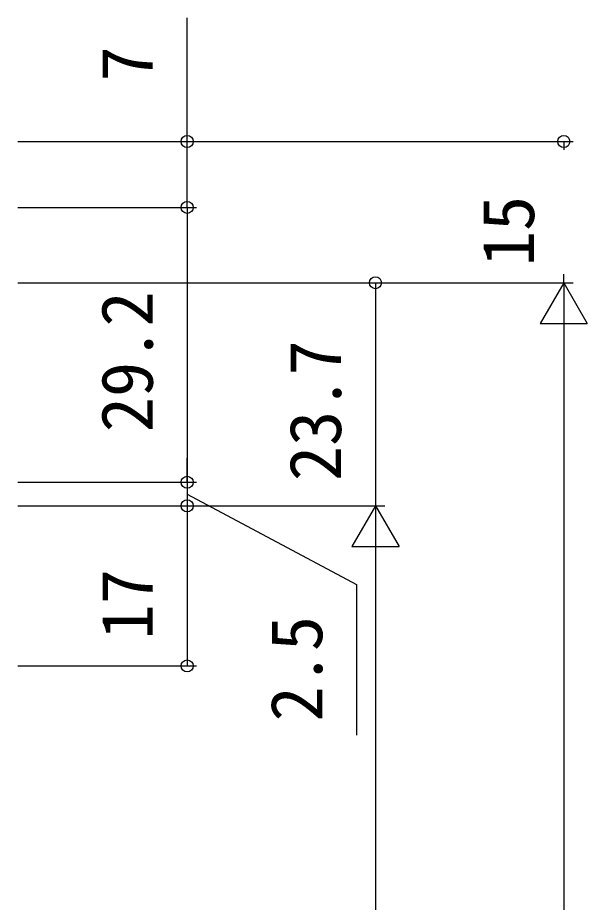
# Model space of a CAD drawing. Units: millimetres, scale not verified. Extents: x -437 to 438, y -331 to 328.
# Drawn here: x -196.9 to -136.4, y 92.8 to 186.7 of the extents above; entities that cross this region are included whole.
import ezdxf
from ezdxf.enums import TextEntityAlignment as Align

# ---------------------------------------------------------------- set-up
doc = ezdxf.new("R2010")
doc.units = ezdxf.units.MM
doc.header["$LTSCALE"] = 2
doc.layers.add('0-6_YKK_D', color=6, linetype='Continuous')
doc.styles.add('ＭＳ ゴシック', font='')
doc.styles.get('ＭＳ ゴシック').set_extended_font_data('MS Gothic')

msp = doc.modelspace()

# ---------------------------------------------------------------- linework, layer by layer
at = {"layer": '0-6_YKK_D'}
for p, q in [((-196.898, 173.597), (-177.898, 173.597)), ((-196.898, 173.597), (-137.898, 173.597)), ((-138.898, 173.597), (-138.898, 172.699)), ((-196.898, 166.6), (-177.898, 166.6)), ((-196.898, 166.6), (-177.898, 166.6)), ((-178.898, 166.6), (-178.898, 137.4)), ((-138.898, 158.597), (-138.898, 159.495)), ((-196.898, 158.597), (-157.898, 158.597)), ((-196.898, 158.597), (-137.898, 158.597)), ((-196.898, 158.597), (-137.898, 158.597)), ((-158.898, 158.597), (-158.898, 134.9)), ((-138.898, 158.597), (-141.398, 154.267)), ((-138.898, 158.597), (-136.398, 154.267)), ((-138.898, 158.597), (-138.898, 149.937)), ((-141.398, 154.267), (-136.398, 154.267)), ((-138.898, 153.597), (-138.898, -189.802)), ((-178.898, 137.4), (-178.898, 139.95)), ((-196.898, 137.4), (-177.898, 137.4)), ((-196.898, 137.4), (-177.898, 137.4)), ((-178.898, 137.4), (-178.898, 134.9)), ((-178.898, 137.4), (-178.898, 134.9)), ((-196.898, 134.9), (-157.898, 134.9)), ((-196.898, 134.9), (-157.898, 134.9)), ((-196.898, 134.9), (-177.898, 134.9)), ((-196.898, 134.9), (-177.898, 134.9)), ((-178.898, 134.9), (-178.898, 117.897)), ((-178.898, 134.9), (-178.898, 132.35)), ((-158.898, 134.9), (-161.398, 130.57)), ((-158.898, 134.9), (-156.398, 130.57)), ((-158.898, 134.9), (-158.898, 126.24)), ((-161.398, 130.57), (-156.398, 130.57)), ((-158.898, 129.9), (-158.898, -150.1)), ((-196.898, 117.897), (-177.898, 117.897))]:
    msp.add_line(p, q, dxfattribs=at)
for points in [[(-178.898, 166.6), (-178.898, 173.597), (-178.898, 186.745)], [(-178.898, 136.15), (-160.898, 126.558), (-160.898, 110.54)]]:
    msp.add_lwpolyline(points, dxfattribs=at)
for centre in [(-178.898, 173.597), (-138.898, 173.597), (-178.898, 166.6), (-178.898, 166.6), (-158.898, 158.597), (-178.898, 137.4), (-178.898, 137.4), (-178.898, 134.9), (-178.898, 134.9), (-178.898, 117.897)]:
    msp.add_circle(centre, 0.637, dxfattribs=at)

# ---------------------------------------------------------------- texts
at = {"layer": '0-6_YKK_D', "style": 'ＭＳ ゴシック'}
for s, p in [('7', (-180.898, 179.973)), ('15', (-140.398, 160.344)), ('29.2', (-180.898, 142.71)), ('23.7', (-160.898, 137.523)), ('17', (-180.898, 120.71)), ('2.5', (-162.898, 111.987))]:
    msp.add_text(s, height=5.499, rotation=90, dxfattribs=at).set_placement(p, align=Align.BOTTOM_LEFT)

doc.saveas('drawing.dxf')
